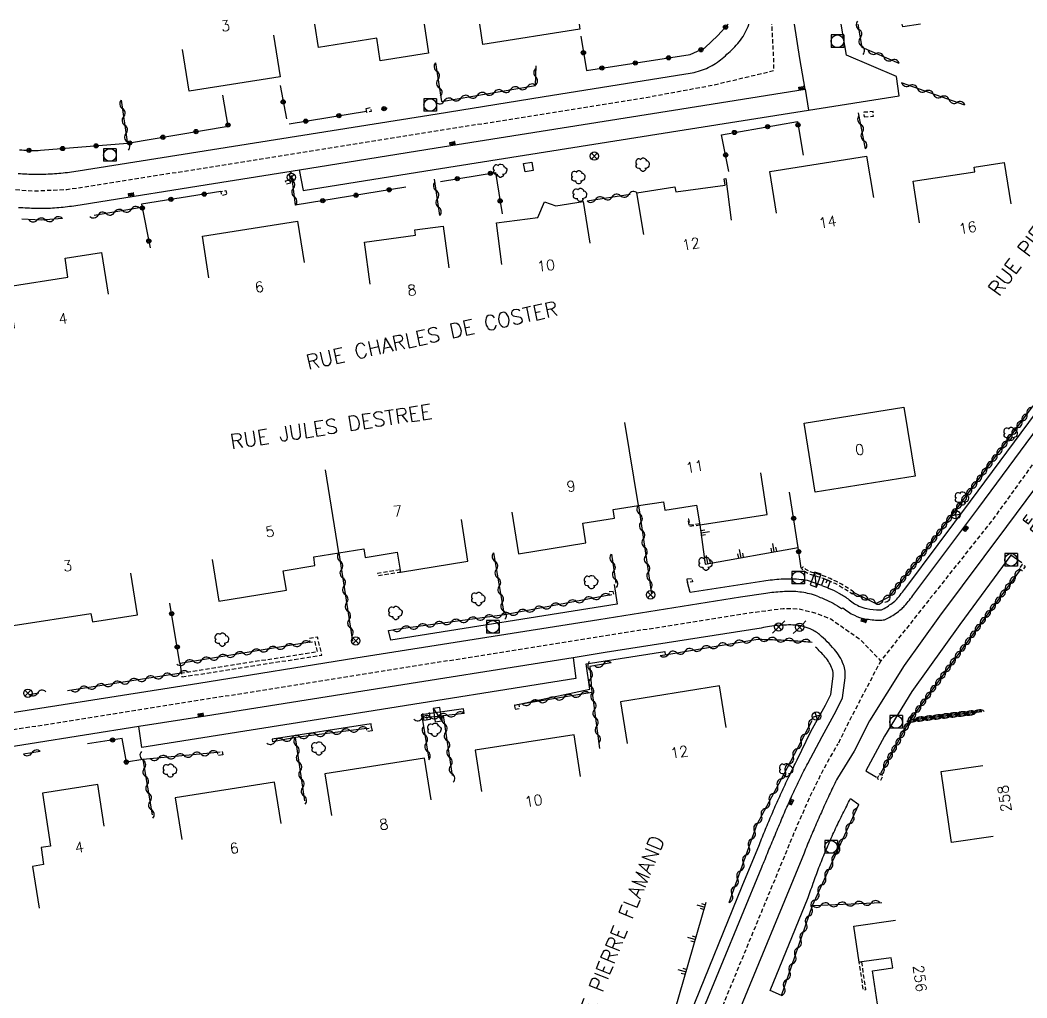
# Model space of a CAD drawing. Header units: millimetres. Extents: x 150037 to 150985, y 153000 to 154000.
# Drawn here: x 150388.6 to 150508.2, y 153884.4 to 154000.5 of the extents above; entities that cross this region are included whole.
import ezdxf
from ezdxf.enums import TextEntityAlignment as Align

# ---------------------------------------------------------------- set-up
doc = ezdxf.new("R2010")
doc.units = ezdxf.units.MM
doc.linetypes.add('DASHED', pattern=[0.75, 0.5, -0.25])
doc.layers.get('0').update_dxf_attribs({"linetype": 'CONTINUOUS'})
for name, color, linetype in [('W0001', 6, 'DASHED'), ('W0008', 7, 'CONTINUOUS'), ('W0017', 7, 'CONTINUOUS'), ('W0100', 7, 'CONTINUOUS'), ('W0112', 1, 'DASHED'), ('W0211', 2, 'CONTINUOUS'), ('W0300', 7, 'CONTINUOUS'), ('W0310', 3, 'CONTINUOUS'), ('W0322', 7, 'CONTINUOUS'), ('W0400', 7, 'CONTINUOUS'), ('W0420', 7, 'CONTINUOUS'), ('W0430', 7, 'CONTINUOUS'), ('W0454', 7, 'CONTINUOUS'), ('W0469', 7, 'CONTINUOUS'), ('W0989', 7, 'CONTINUOUS'), ('W0991', 7, 'CONTINUOUS'), ('W1102', 7, 'CONTINUOUS')]:
    doc.layers.add(name, color=color, linetype=linetype)
doc.styles.get("Standard").update_dxf_attribs({"font": 'romans.shx', "width": 0.85})

# ---------------------------------------------------------------- blocks, each defined once
blk = doc.blocks.new('T420')
for p, q in [((0.75, 0.75), (-0.75, 0.75)), ((-0.75, 0.75), (-0.75, -0.75)), ((0.75, 0.75), (0.75, -0.75)), ((0.75, -0.75), (-0.75, -0.75))]:
    blk.add_line(p, q)
blk.add_ellipse((0, 0), major_axis=(-0.53, 0.53), ratio=1, start_param=3.926991, end_param=10.210176)
blk = doc.blocks.new('T400')
for p, q in [((-0.15, 0.3), (0.15, 0.3)), ((-0.15, -0.25), (-0.15, 0.3)), ((-0.15, 0.15), (0.15, 0.15)), ((-0.15, 0), (0.15, 0)), ((0.15, 0.3), (0.15, -0.25)), ((-0.15, -0.15), (0.15, -0.15)), ((-0.15, -0.25), (-0.15, -0.3)), ((-0.15, -0.3), (0.15, -0.3)), ((0.15, -0.3), (0.15, -0.25))]:
    blk.add_line(p, q)
blk = doc.blocks.new('T300')
for p, q in [((-0.8, 0.51), (-0.86, 0.34)), ((-0.86, 0.34), (-0.86, 0.17)), ((-0.86, 0.17), (-0.74, 0.06)), ((-0.69, 0.63), (-0.8, 0.51)), ((-0.8, -0.06), (-0.74, 0.06)), ((-0.74, 0.06), (-0.69, 0.11)), ((-0.57, 0.69), (-0.69, 0.63)), ((-0.46, 0.69), (-0.57, 0.69)), ((-0.29, 0.63), (-0.46, 0.69)), ((-0.29, 0.63), (-0.17, 0.74)), ((-0.23, 0.57), (-0.29, 0.63)), ((-0.17, 0.74), (-0.06, 0.8)), ((-0.06, 0.8), (0.06, 0.8)), ((0.06, 0.8), (0.23, 0.74)), ((0.23, 0.74), (0.34, 0.63)), ((0.34, 0.63), (0.4, 0.51)), ((0.46, 0.46), (0.34, 0.46)), ((0.4, 0.51), (0.4, 0.46)), ((0.57, 0.4), (0.46, 0.46)), ((0.57, 0.4), (0.69, 0.29)), ((0.69, 0.29), (0.74, 0.17)), ((0.74, 0.06), (0.69, -0.17)), ((0.74, 0.17), (0.74, 0.06)), ((-0.8, -0.17), (-0.8, -0.06)), ((-0.8, -0.23), (-0.8, -0.17)), ((-0.74, -0.34), (-0.8, -0.23)), ((-0.69, -0.4), (-0.74, -0.34)), ((-0.51, -0.46), (-0.69, -0.4)), ((-0.4, -0.46), (-0.51, -0.46)), ((-0.4, -0.46), (-0.34, -0.46)), ((-0.34, -0.46), (-0.34, -0.4)), ((-0.34, -0.51), (-0.34, -0.46)), ((-0.29, -0.63), (-0.34, -0.51)), ((-0.17, -0.74), (-0.29, -0.63)), ((-0.06, -0.8), (-0.17, -0.74)), ((0.06, -0.8), (-0.06, -0.8)), ((0.17, -0.74), (0.06, -0.8)), ((0.23, -0.69), (0.17, -0.74)), ((0.29, -0.46), (0.23, -0.46)), ((0.29, -0.63), (0.23, -0.69)), ((0.46, -0.4), (0.29, -0.46)), ((0.34, -0.51), (0.29, -0.63)), ((0.34, -0.51), (0.34, -0.46)), ((0.57, -0.34), (0.46, -0.4)), ((0.63, -0.29), (0.57, -0.34)), ((0.69, -0.17), (0.63, -0.29))]:
    blk.add_line(p, q)
blk = doc.blocks.new('t310o')
at = {"color": 0, "linetype": 'Continuous'}
for centre, start, end in [((-0.5, 0.38), 216.8699, 323.1304), ((0.5, -0.37), 36.8699, 143.1303)]:
    blk.add_arc(centre, 0.625, start, end, dxfattribs=at)
blk = doc.blocks.new('T430')
at = {"flags": 128}
for points in [[(-0.4, 2.1), (0.4, 2.1)], [(-0.4, 2.1), (-0.4, 1.3)], [(-0.4, 1.7), (0, 1.7)], [(-0.4, 1.3), (0.4, 1.3)], [(0.8, 0.8), (-0.8, 0.8)], [(-0.8, 0.8), (-0.8, 0)], [(0.8, 0.8), (-0.8, 0)], [(-0.8, 0), (0.8, 0)], [(0.8, 0), (0.8, 0.8)]]:
    blk.add_lwpolyline(points, dxfattribs=at)
blk = doc.blocks.new('T454')
for p, q in [((-0.25, 0.25), (0.25, -0.25)), ((-0.25, -0.25), (0.25, 0.25)), ((0.75, 0.75), (0.375, 0.375)), ((-0.375, -0.375), (-0.75, -0.75))]:
    blk.add_line(p, q)
blk.add_ellipse((0, 0), major_axis=(0.354, 0.354), ratio=1, start_param=5.497787143782138, end_param=11.78097245096172)
blk = doc.blocks.new('t322o')
at = {"color": 0, "linetype": 'Continuous'}
for radius in [0.25, 0.15]:
    blk.add_circle((0, 0), radius, dxfattribs=at)
blk = doc.blocks.new('t211o')
at = {"color": 0, "linetype": 'Continuous'}
for p, q in [((-0.29, 0.5), (-0.29, 0)), ((0, 1), (0, 0)), ((0.29, 0.5), (0.29, 0))]:
    blk.add_line(p, q, dxfattribs=at)
blk = doc.blocks.new('t112o')
at = {"color": 0, "linetype": 'Continuous'}
for p, q in [((-0.5, 0.5), (0.5, 0.5)), ((-0.5, -0.5), (-0.5, 0.5)), ((0.5, 0.5), (0.5, -0.5)), ((0.5, -0.5), (-0.5, -0.5))]:
    blk.add_line(p, q, dxfattribs=at)
blk = doc.blocks.new('T469')
at = {"color": 0, "linetype": 'Continuous', "flags": 128}
for points in [[(-0.35, 0.35), (0.35, -0.35)], [(-0.35, -0.35), (0.35, 0.35)]]:
    blk.add_lwpolyline(points, dxfattribs=at)
at = {"color": 0, "linetype": 'Continuous'}
blk.add_circle((0, 0), 0.5, dxfattribs=at)

msp = doc.modelspace()

# ---------------------------------------------------------------- linework, layer by layer
at = {"layer": 'W0001', "flags": 128}
for points in [[(150363.61, 153947.25), (150363.19, 153958.07), (150362.4, 153963.16), (150361.57, 153982.99), (150361.91, 153995.14), (150366.3, 153991.19), (150368.18, 153989.4), (150370.65, 153987.5), (150373.27, 153985.51), (150376.11, 153983.78), (150379.22, 153982.34), (150382.69, 153981.21), (150385.74, 153980.56), (150390.05, 153980.18), (150394.17, 153980.36), (150398.41, 153981), (150402.99, 153981.73), (150434.66, 153986.77), (150462.8, 153991.26), (150470.88, 153992.75), (150478.12, 153994.47), (150478.15, 153995.49), (150477.91, 154000)], [(150547.77, 154000), (150541.9, 153992.16), (150522.96, 153967.31), (150504.23, 153941.28), (150490.84, 153924.4), (150488.45, 153926.84), (150484.91, 153929.32), (150482.97, 153930.09)], [(150363.61, 153947.25), (150363.88, 153922.83), (150363.74, 153916.66), (150365.11, 153904.75), (150370.61, 153910.98), (150375.01, 153913.22), (150377.74, 153914.35), (150381.37, 153915.2), (150399.65, 153918.09), (150430.29, 153922.96), (150462.44, 153928.06), (150475.73, 153930.15), (150479.24, 153930.6), (150481.09, 153930.57), (150482.97, 153930.09)], [(150490.84, 153924.4), (150487.02, 153917.1), (150485.76, 153914.53)], [(150468.43, 153850.92), (150464.6, 153856.98), (150458.44, 153863.54), (150465.79, 153871.85), (150468.8, 153876.01), (150470.77, 153880.03), (150472.51, 153884.47), (150477.08, 153895.54), (150480.94, 153904.87), (150482.51, 153908.4), (150484.07, 153911.56), (150485.76, 153914.53)]]:
    msp.add_lwpolyline(points, dxfattribs=at)
at = {"layer": 'W0008', "flags": 128}
for points in [[(150388.4, 153982.27), (150388.65, 153982.25), (150388.9, 153982.23), (150389.15, 153982.22), (150389.4, 153982.2), (150389.65, 153982.19), (150389.9, 153982.18), (150390.15, 153982.18), (150390.4, 153982.17), (150390.66, 153982.17), (150390.91, 153982.17), (150391.16, 153982.17), (150391.42, 153982.18), (150391.68, 153982.19), (150391.93, 153982.2), (150392.19, 153982.21), (150392.45, 153982.23), (150392.7, 153982.24), (150392.96, 153982.26), (150393.21, 153982.28), (150393.47, 153982.31), (150393.72, 153982.33), (150393.98, 153982.36), (150394.23, 153982.39), (150394.49, 153982.42), (150394.74, 153982.46), (150394.99, 153982.49), (150395.25, 153982.53), (150395.5, 153982.57), (150438.16, 153989.35), (150450.61, 153991.34), (150467.69, 153994.09), (150467.95, 153994.12), (150468.2, 153994.16), (150468.44, 153994.21), (150468.69, 153994.26), (150468.93, 153994.32), (150469.18, 153994.39), (150469.41, 153994.47), (150469.65, 153994.55), (150469.89, 153994.64), (150470.12, 153994.74), (150470.35, 153994.84), (150470.58, 153994.96), (150470.8, 153995.07), (150471.01, 153995.2), (150471.22, 153995.33), (150471.43, 153995.47), (150471.63, 153995.62), (150471.82, 153995.77), (150472.01, 153995.92), (150472.2, 153996.08), (150472.39, 153996.24), (150472.57, 153996.41), (150472.76, 153996.57), (150472.94, 153996.74), (150473.12, 153996.91), (150473.31, 153997.1), (150473.5, 153997.29), (150473.68, 153997.48), (150473.86, 153997.68), (150474.03, 153997.89), (150474.19, 153998.1), (150474.35, 153998.32), (150474.49, 153998.54), (150474.62, 153998.77), (150474.75, 153998.99), (150474.86, 153999.23), (150474.97, 153999.47), (150475.07, 153999.71), (150475.15, 153999.95), (150475.17, 154000)], [(150388.43, 153978.23), (150388.69, 153978.21), (150388.95, 153978.2), (150389.21, 153978.18), (150389.47, 153978.17), (150389.74, 153978.16), (150389.98, 153978.15), (150390.23, 153978.14), (150390.48, 153978.13), (150390.73, 153978.13), (150390.98, 153978.12), (150391.22, 153978.12), (150391.47, 153978.13), (150391.72, 153978.13), (150391.97, 153978.14), (150392.22, 153978.15), (150392.47, 153978.17), (150392.72, 153978.19), (150392.97, 153978.21), (150393.23, 153978.23), (150393.48, 153978.25), (150393.73, 153978.27), (150393.98, 153978.3), (150394.23, 153978.33), (150394.48, 153978.36), (150394.74, 153978.39), (150394.99, 153978.42), (150395.24, 153978.45), (150395.49, 153978.49), (150395.74, 153978.52), (150395.99, 153978.56), (150396.24, 153978.6), (150396.49, 153978.64), (150396.74, 153978.69), (150396.99, 153978.73), (150397.23, 153978.78), (150411.57, 153981.06), (150421.79, 153982.7), (150438.02, 153985.29), (150466.21, 153989.77), (150481.87, 153992.27), (150481.22, 153995.92), (150480.6, 154000)], [(150421.78, 153982.68), (150422.24, 153980.23), (150437.78, 153982.72), (150467.5, 153987.43), (150482.25, 153989.78), (150493.03, 153991.49), (150492.7, 153993.76), (150486.75, 153996.31), (150486.15, 154000)], [(150481.87, 153992.27), (150482.24, 153989.78)], [(150459.17, 153933.46), (150459.54, 153931.11), (150432.65, 153926.82), (150432.39, 153928)], [(150483.83, 153933.33), (150482.25, 153933.89), (150482.12, 153933.92), (150481.87, 153933.96), (150481.62, 153933.99), (150481.37, 153934.02), (150481.1, 153934.05), (150480.84, 153934.07), (150480.58, 153934.09), (150480.31, 153934.1), (150480.05, 153934.1), (150479.78, 153934.1), (150479.52, 153934.1), (150479.25, 153934.09), (150479, 153934.08), (150478.74, 153934.06), (150478.48, 153934.04), (150478.23, 153934.01), (150477.97, 153933.98), (150477.71, 153933.95), (150477.46, 153933.91), (150477.2, 153933.87), (150476.95, 153933.83), (150468.19, 153932.48), (150467.89, 153933.69)], [(150483.47, 153931.98), (150483.08, 153932.14), (150482.85, 153932.21), (150482.62, 153932.28), (150482.39, 153932.34), (150482.15, 153932.39), (150481.92, 153932.44), (150481.68, 153932.48), (150481.44, 153932.52), (150481.21, 153932.55), (150480.97, 153932.58), (150480.73, 153932.6), (150480.46, 153932.61), (150480.2, 153932.62), (150479.94, 153932.62), (150479.68, 153932.61), (150479.41, 153932.6), (150479.15, 153932.59), (150478.89, 153932.57), (150478.63, 153932.55), (150478.39, 153932.53), (150478.15, 153932.51), (150477.91, 153932.49), (150477.67, 153932.46), (150477.43, 153932.43), (150477.2, 153932.39), (150474.19, 153931.93), (150457.37, 153929.27), (150428.5, 153924.68), (150409.85, 153921.7), (150381.09, 153917.16)], [(150482.46, 153928.19), (150482.1, 153928.32), (150481.86, 153928.39), (150481.63, 153928.46), (150481.39, 153928.52), (150481.14, 153928.56), (150480.89, 153928.6), (150480.64, 153928.62), (150480.39, 153928.63), (150480.14, 153928.64), (150479.89, 153928.64), (150479.64, 153928.63), (150479.39, 153928.63), (150479.14, 153928.62), (150478.89, 153928.6), (150478.64, 153928.59), (150478.39, 153928.56), (150478.13, 153928.54), (150477.88, 153928.51), (150477.63, 153928.47), (150477.38, 153928.43), (150477.14, 153928.39), (150476.89, 153928.34), (150476.64, 153928.28), (150458.12, 153925.36), (150454.29, 153924.74), (150429.31, 153920.79), (150410.62, 153917.81), (150402.71, 153916.57), (150383.32, 153913.5)], [(150454.3, 153924.74), (150454.61, 153922.27), (150429.79, 153918.33), (150403.09, 153914.1), (150402.71, 153916.57)], [(150468.25, 153882.52), (150474.38, 153897.63), (150476.42, 153902.56), (150476.51, 153902.79), (150476.6, 153903.02), (150476.69, 153903.24), (150476.78, 153903.47), (150476.87, 153903.7), (150476.96, 153903.93), (150477.06, 153904.16), (150477.15, 153904.39), (150477.24, 153904.61), (150477.34, 153904.84), (150477.43, 153905.07), (150477.53, 153905.29), (150477.63, 153905.52), (150477.72, 153905.75), (150477.82, 153905.98), (150477.92, 153906.2), (150478.01, 153906.43), (150478.11, 153906.65), (150478.21, 153906.88), (150478.31, 153907.11), (150478.42, 153907.35), (150478.52, 153907.58), (150478.62, 153907.81), (150478.73, 153908.04), (150478.83, 153908.28), (150478.94, 153908.51), (150479.05, 153908.74), (150479.15, 153908.97), (150479.26, 153909.2), (150479.37, 153909.43), (150479.47, 153909.67), (150479.58, 153909.9), (150479.69, 153910.13), (150479.8, 153910.36), (150479.91, 153910.59), (150480.02, 153910.82), (150480.13, 153911.05), (150480.24, 153911.28), (150480.35, 153911.5), (150480.46, 153911.72), (150480.56, 153911.94), (150480.67, 153912.17), (150480.78, 153912.39), (150480.89, 153912.61), (150482.55, 153915.98)], [(150469.45, 153882.31), (150476.71, 153899.87), (150476.81, 153900.1), (150476.9, 153900.34), (150476.99, 153900.57), (150477.09, 153900.8), (150477.18, 153901.03), (150477.28, 153901.26), (150477.37, 153901.5), (150477.47, 153901.73), (150477.56, 153901.96), (150477.66, 153902.19), (150477.75, 153902.42), (150477.85, 153902.65), (150477.95, 153902.88), (150478.04, 153903.12), (150478.14, 153903.35), (150478.24, 153903.58), (150478.33, 153903.81), (150478.43, 153904.04), (150478.53, 153904.27), (150478.62, 153904.5), (150478.72, 153904.73), (150478.81, 153904.96), (150478.91, 153905.18), (150479.01, 153905.41), (150479.1, 153905.64), (150479.2, 153905.86), (150479.29, 153906.09), (150479.39, 153906.32), (150479.49, 153906.55), (150479.58, 153906.77), (150479.68, 153907), (150479.78, 153907.22), (150479.88, 153907.45), (150479.98, 153907.67), (150480.08, 153907.9), (150480.18, 153908.12), (150480.29, 153908.35), (150480.39, 153908.58), (150480.5, 153908.81), (150480.61, 153909.04), (150480.71, 153909.27), (150480.82, 153909.49), (150480.93, 153909.72), (150481.04, 153909.95), (150481.15, 153910.18), (150481.26, 153910.4), (150481.37, 153910.63), (150481.48, 153910.85), (150481.59, 153911.08), (150481.7, 153911.31), (150481.82, 153911.53), (150481.93, 153911.76), (150482.04, 153911.98), (150482.16, 153912.21), (150483.86, 153915.38)], [(150487.66, 153913.67), (150485.7, 153910.46), (150485.59, 153910.24), (150485.48, 153910.02), (150485.37, 153909.8), (150485.26, 153909.58), (150485.15, 153909.35), (150485.04, 153909.13), (150484.94, 153908.9), (150484.83, 153908.67), (150484.72, 153908.45), (150484.61, 153908.22), (150484.51, 153907.99), (150484.4, 153907.76), (150484.3, 153907.54), (150484.19, 153907.31), (150484.09, 153907.08), (150483.98, 153906.85), (150483.88, 153906.62), (150483.78, 153906.39), (150483.68, 153906.17), (150483.57, 153905.94), (150483.47, 153905.71), (150483.37, 153905.48), (150483.27, 153905.25), (150483.17, 153905.02), (150483.07, 153904.79), (150482.97, 153904.56), (150482.87, 153904.33), (150482.77, 153904.1), (150482.67, 153903.87), (150482.58, 153903.63), (150482.48, 153903.4), (150482.38, 153903.17), (150482.29, 153902.94), (150482.19, 153902.71), (150482.1, 153902.48), (150482, 153902.24), (150481.91, 153902.01), (150481.81, 153901.78), (150481.72, 153901.55), (150473.69, 153882.08)], [(150479.04, 153884.64), (150477.69, 153885.25), (150482.23, 153896.28), (150482.3, 153896.52), (150482.39, 153896.76), (150482.47, 153897), (150482.55, 153897.24), (150482.63, 153897.48), (150482.71, 153897.72), (150482.8, 153897.96), (150482.88, 153898.19), (150482.97, 153898.43), (150483.06, 153898.67), (150483.15, 153898.91), (150483.23, 153899.14), (150483.32, 153899.38), (150483.41, 153899.61), (150483.5, 153899.85), (150483.6, 153900.09), (150483.69, 153900.32), (150483.78, 153900.56), (150483.88, 153900.79), (150483.97, 153901.03), (150484.07, 153901.26), (150484.16, 153901.49), (150484.26, 153901.73), (150484.36, 153901.96), (150484.46, 153902.19), (150484.56, 153902.42), (150484.66, 153902.65), (150484.75, 153902.88), (150484.85, 153903.1), (150484.96, 153903.33), (150485.06, 153903.56), (150485.16, 153903.78), (150485.26, 153904.01), (150485.37, 153904.24), (150485.47, 153904.46), (150485.58, 153904.69), (150485.68, 153904.91), (150485.79, 153905.14), (150485.9, 153905.36), (150486.01, 153905.58), (150486.12, 153905.81), (150486.23, 153906.03), (150486.34, 153906.25), (150486.45, 153906.47), (150486.56, 153906.7), (150486.67, 153906.92), (150486.79, 153907.14), (150486.9, 153907.36), (150487.02, 153907.58), (150487.13, 153907.8), (150487.25, 153908.02), (150488.22, 153907.32)]]:
    msp.add_lwpolyline(points, dxfattribs=at)
at = {"layer": 'W0008'}
for points in [[(150483.47, 153931.98, -0.016968), (150484.17, 153931.71, -0.025823), (150485.19, 153931.22, -0.025823), (150486.16, 153930.61), (150486.33, 153930.67, 0.056866), (150487.7, 153929.79, 0.070418), (150488.96, 153929.38, 0.031335), (150490.65, 153929.2, 0.085556), (150491.27, 153929.27, 0.066025), (150491.91, 153929.56, 0.027838), (150493.26, 153930.51, 0.049511), (150493.67, 153930.91, 0.015621), (150494.78, 153932.31), (150502.48, 153942.61), (150511.72, 153955.07), (150516.27, 153961.18), (150525.6, 153973.75), (150532.8, 153983.41), (150541.57, 153995.08), (150545.22, 154000)], [(150483.86, 153915.38), (150485.54, 153918.44), (150486.31, 153919.97), (150486.6, 153922.38, 0.120669), (150486.41, 153923.92, 0.088179), (150485.33, 153925.74, 0.039168), (150483.56, 153927.49, 0.068076), (150482.46, 153928.19, 0.03748)]]:
    msp.add_lwpolyline(points, format="xyb", dxfattribs=at)
msp.add_lwpolyline([(150550.28, 154000), (150538.71, 153984.59), (150528.77, 153971.33), (150519.55, 153958.86), (150505.76, 153940.35), (150497.81, 153929.67), (150493.63, 153923.81), (150489.48, 153917.24), (150487.66, 153913.67)], dxfattribs=at)
at = {"layer": 'W0017', "flags": 128}
for points in [[(150483.83, 153933.33, -0.019019), (150484.72, 153932.99, -0.025823), (150485.87, 153932.43, -0.025823), (150486.95, 153931.75, 0.07057), (150488.24, 153930.89, 0.070418), (150489.17, 153930.59, 0.031335), (150490.71, 153930.42, 0.085556), (150490.91, 153930.44, 0.066025), (150491.26, 153930.6, 0.027838), (150492.5, 153931.47, 0.049511), (150492.73, 153931.7, 0.015621), (150493.8, 153933.04), (150501.5, 153943.34), (150511.05, 153956.19)], [(150482.55, 153915.98), (150484.28, 153919.11), (150484.92, 153920.39), (150485.18, 153922.55, 0.120669), (150485.08, 153923.42, 0.088179), (150484.25, 153924.8, 0.029052), (150483.08, 153926.02)]]:
    msp.add_lwpolyline(points, format="xyb", dxfattribs=at)
for points in [[(150507.61, 153936.03), (150506.29, 153936.93), (150500.21, 153928.69), (150494.53, 153920.73), (150491.3, 153915.43), (150489.08, 153911.32), (150490.32, 153910.57)], [(150447.33, 153919.11), (150456.28, 153921.02), (150455.83, 153924.04), (150465.21, 153925.48), (150465.22, 153925.11)], [(150441.35, 153918.14), (150441.28, 153918.7), (150436.25, 153917.95), (150436.36, 153917.57)], [(150430.37, 153916.43), (150430.31, 153916.92), (150418.54, 153915.07), (150418.58, 153914.75)]]:
    msp.add_lwpolyline(points, dxfattribs=at)
at = {"layer": 'W0100', "flags": 128}
for points in [[(150436.59, 154000), (150437.14, 153996.53), (150431.4, 153995.63), (150430.97, 153998.31), (150424.06, 153997.21), (150423.62, 154000)], [(150455, 154000), (150455.1, 153999.38), (150443.58, 153997.56), (150443.2, 154000)], [(150495.56, 154000), (150493.44, 153999.66), (150493.38, 154000)], [(150418.72, 153998.68), (150419.51, 153993.74), (150408.68, 153992.03), (150407.9, 153996.97)], [(150478.44, 153977.55), (150477.65, 153982.49), (150489.16, 153984.33), (150489.96, 153979.4)], [(150495.42, 153976.41), (150494.67, 153981.35), (150502, 153982.47), (150501.92, 153982.99), (150505.48, 153983.58), (150506.3, 153978.65)], [(150462.69, 153975.02), (150461.88, 153979.96), (150466.39, 153980.69), (150466.49, 153980.09), (150472.36, 153980.85), (150472.25, 153981.64), (150472.43, 153981.67), (150473.07, 153976.71)], [(150445.84, 153971.43), (150445.19, 153976.39), (150450.1, 153977.03), (150450.89, 153978.88), (150452.23, 153978.4), (150455.49, 153978.92), (150456.27, 153973.98)], [(150411.05, 153969.86), (150410.26, 153974.8), (150421.56, 153976.6), (150422.35, 153971.67)], [(150430.18, 153969.13), (150429.51, 153974.09), (150435.59, 153974.92), (150435.5, 153975.55), (150438.85, 153976.01), (150439.53, 153971.06)], [(150387.96, 153963.89), (150387.18, 153968.82), (150394.3, 153969.95), (150393.96, 153972.18), (150398.28, 153972.86), (150399.06, 153967.92)], [(150447.02, 153942.02), (150447.83, 153937.09), (150455.8, 153938.39), (150455.47, 153940.73), (150459.23, 153941.34), (150459.06, 153942.34), (150462.05, 153942.82), (150465.04, 153943.28), (150465.19, 153942.28), (150468.95, 153942.87), (150469.36, 153940.54), (150477.35, 153941.77), (150476.59, 153946.72)], [(150411.42, 153936.41), (150412.22, 153931.48), (150420.24, 153932.77), (150419.87, 153935.08), (150423.63, 153935.71), (150423.49, 153936.72), (150426.47, 153937.2), (150429.45, 153937.67), (150429.61, 153936.67), (150433.41, 153937.28), (150433.78, 153934.93), (150441.81, 153936.21), (150441.03, 153941.15)], [(150378.19, 153934.39), (150373.25, 153933.61), (150374.53, 153925.47), (150379.89, 153926.29), (150379.73, 153927.29), (150387.79, 153928.56), (150397.03, 153930.01), (150397.23, 153929), (150402.54, 153929.85), (150401.75, 153934.79)], [(150472.47, 153916.47), (150471.67, 153921.41), (150459.91, 153919.51), (150460.71, 153914.58)], [(150455.19, 153910.64), (150454.44, 153915.58), (150442.65, 153913.79), (150443.41, 153908.85)], [(150437.42, 153907.88), (150436.64, 153912.82), (150424.81, 153910.95), (150425.59, 153906.01)], [(150504.17, 153903.53), (150499.22, 153902.81), (150498, 153911.23), (150502.94, 153911.95)], [(150398.62, 153904.76), (150397.84, 153909.7), (150391.26, 153908.66), (150392.23, 153902.39), (150391.1, 153902.23), (150391.39, 153900.18), (150390.07, 153899.97), (150390.87, 153895.03)], [(150419.63, 153905.05), (150418.85, 153909.99), (150407.03, 153908.12), (150407.82, 153903.18)], [(150496.1, 153879.61), (150491.15, 153878.87), (150489.86, 153887.56), (150492.27, 153887.92), (150492.09, 153889.12), (150488.29, 153888.58), (150487.65, 153892.86), (150492.6, 153893.59)]]:
    msp.add_lwpolyline(points, dxfattribs=at)
at = {"layer": 'W0100'}
msp.add_lwpolyline([(150494.91, 153946.32), (150483.05, 153944.42), (150481.73, 153952.62), (150493.59, 153954.52)], close=True, dxfattribs=at)
at = {"layer": 'W0112', "flags": 128}
for points in [[(150429.7, 153989.99), (150430.21, 153990.09), (150430.31, 153989.61), (150429.8, 153989.5)], [(150488.86, 153988.98), (150489.96, 153989.07), (150489.92, 153989.6), (150488.82, 153989.52)], [(150420.74, 153981.1), (150420.23, 153980.99), (150420.14, 153981.4), (150420.65, 153981.5)], [(150413.14, 153979.75), (150412.57, 153979.63), (150412.48, 153980.11), (150413.04, 153980.22)], [(150469.34, 153940.66), (150468.17, 153940.49), (150468.05, 153941.22), (150467.93, 153941.2), (150468.06, 153940.35), (150469.36, 153940.54)], [(150507.28, 153935.36), (150507.65, 153935.09), (150508.01, 153935.57), (150507.64, 153935.84)], [(150433.74, 153935.19), (150431.08, 153934.77), (150431.12, 153934.51), (150433.78, 153934.93)], [(150487.65, 153932.55), (150487.44, 153932.69), (150487.23, 153932.83), (150487.02, 153932.96), (150486.81, 153933.09), (150486.6, 153933.22), (150486.38, 153933.35), (150486.16, 153933.47), (150485.95, 153933.6), (150485.72, 153933.71), (150485.5, 153933.83), (150485.27, 153933.94), (150485.04, 153934.05), (150484.81, 153934.16), (150484.57, 153934.26), (150484.34, 153934.35), (150484.1, 153934.44), (150483.86, 153934.53), (150483.63, 153934.61), (150483.39, 153934.68), (150483.16, 153934.74), (150482.87, 153934.82), (150482.67, 153934.88), (150482.47, 153934.96), (150482.28, 153935.04), (150482.09, 153935.13), (150481.92, 153935.24), (150481.78, 153935.37), (150481.63, 153935.53), (150481.43, 153935.34), (150481.58, 153935.17), (150481.76, 153935.02), (150481.96, 153934.9), (150482.17, 153934.79), (150482.37, 153934.7), (150482.58, 153934.62), (150482.79, 153934.56), (150483.08, 153934.48), (150483.32, 153934.41), (150483.55, 153934.35), (150483.77, 153934.27), (150484, 153934.19), (150484.23, 153934.1), (150484.47, 153934), (150484.7, 153933.9), (150484.92, 153933.8), (150485.15, 153933.7), (150485.37, 153933.59), (150485.6, 153933.47), (150485.81, 153933.35), (150486.03, 153933.24), (150486.24, 153933.11), (150486.46, 153932.99), (150486.67, 153932.86), (150486.88, 153932.73), (150487.08, 153932.6), (150487.29, 153932.46), (150487.49, 153932.32)], [(150467.85, 153934.11), (150468.41, 153934.17), (150468.46, 153933.75), (150467.89, 153933.69)], [(150459.07, 153932.63), (150458.53, 153932.57), (150458.57, 153932.2), (150459.12, 153932.27)], [(150407.84, 153922.47), (150424.47, 153925.07), (150423.94, 153927.19), (150422.96, 153927.02), (150423.04, 153926.58), (150423.61, 153926.67), (150423.91, 153925.44), (150407.77, 153922.91)], [(150447.4, 153918.64), (150447.95, 153918.72), (150447.88, 153919.19), (150447.32, 153919.1)], [(150430.42, 153916.06), (150429.83, 153915.99), (150429.78, 153916.36), (150430.37, 153916.43)], [(150412.69, 153913.22), (150412.12, 153913.14), (150412.07, 153913.52), (150412.63, 153913.6)], [(150491.1, 153910.78), (150490.67, 153910.97), (150490.42, 153910.4), (150490.85, 153910.21)], [(150488.54, 153888.62), (150489.03, 153885.3), (150488.78, 153885.26), (150488.29, 153888.58)]]:
    msp.add_lwpolyline(points, close=True, dxfattribs=at)
msp.add_lwpolyline([(150432.39, 153928), (150432.96, 153928.07)], dxfattribs=at)
at = {"layer": 'W0211', "flags": 128}
for points in [[(150469.36, 153940.54), (150469.99, 153935.87), (150481.02, 153937.86)], [(150465.89, 153881.19), (150470.11, 153895.71)]]:
    msp.add_lwpolyline(points, dxfattribs=at)
at = {"layer": 'W0310', "flags": 128}
for points in [[(150493.03, 153995.31), (150488.61, 153997.2), (150488.14, 154000)], [(150437.94, 153995.4), (150438.65, 153990.81), (150449.81, 153992.71), (150449.91, 153995.02)], [(150500.84, 153990.35), (150493.31, 153993.04)], [(150400.61, 153990.97), (150401.33, 153986)], [(150489.04, 153985.17), (150488.18, 153989.46)], [(150421.31, 153978.5), (150420.87, 153982)], [(150438.47, 153977.27), (150437.82, 153981.58)], [(150455.98, 153979), (150461.08, 153979.79)], [(150402.8, 153978.17), (150397.41, 153977.25)], [(150393.64, 153976.92), (150391.1, 153976.71), (150388.84, 153976.82)], [(150487.6, 153932.54), (150487.89, 153932.39), (150490.27, 153931.2), (150491.82, 153931.98), (150495.75, 153936.93), (150508.94, 153954.65)], [(150462.05, 153942.82), (150463.6, 153932.33)], [(150426.47, 153937.2), (150428.09, 153926.72)], [(150444.83, 153937.2), (150446.11, 153929.84)], [(150458.84, 153937.05), (150459.36, 153933.59)], [(150458.57, 153932.2), (150446.13, 153929.84), (150432.96, 153928.07)], [(150423.04, 153926.58), (150407.62, 153924.07), (150407.76, 153922.92), (150394.23, 153920.81)], [(150464.64, 153925.02), (150465.2, 153925.11), (150476.22, 153926.95), (150476.47, 153926.95), (150476.72, 153926.94), (150476.97, 153926.93), (150477.23, 153926.92), (150477.48, 153926.92), (150477.73, 153926.91), (150477.99, 153926.9), (150478.24, 153926.89), (150478.49, 153926.88), (150478.74, 153926.87), (150479, 153926.86), (150479.25, 153926.84), (150479.5, 153926.83), (150479.75, 153926.82), (150480.01, 153926.8), (150480.26, 153926.79), (150480.5, 153926.77), (150480.74, 153926.76), (150480.98, 153926.74), (150481.22, 153926.72), (150481.47, 153926.71), (150481.71, 153926.69), (150481.95, 153926.67), (150482.19, 153926.65), (150482.43, 153926.62), (150482.67, 153926.6)], [(150458.83, 153924.14), (150456.28, 153923.69), (150456.51, 153920.61), (150447.88, 153919.19)], [(150389.7, 153920.39), (150390.85, 153920.58)], [(150456.56, 153920.58), (150457.43, 153913.96)], [(150441.35, 153918.14), (150438.87, 153917.87), (150436.37, 153917.58), (150437.15, 153912.72)], [(150438.87, 153917.88), (150439.93, 153910.77)], [(150472.82, 153895.68), (150476.15, 153904.97), (150479.32, 153910.9), (150482.69, 153917.31)], [(150429.78, 153916.36), (150421.31, 153915.27), (150418.58, 153914.75)], [(150421.3, 153915.27), (150422.41, 153907.74)], [(150391.01, 153913.63), (150389.01, 153913.29)], [(150412.07, 153913.51), (150403.18, 153912.68), (150404.31, 153906.11)], [(150479.04, 153884.64), (150482.74, 153895.31), (150485.15, 153900.65), (150488.22, 153907.32)], [(150482.74, 153895.32), (150490.95, 153895.68)]]:
    msp.add_lwpolyline(points, dxfattribs=at)
at = {"layer": 'W0310'}
msp.add_lwpolyline([(150507.38, 153935.19), (150494.3, 153917.33), (150502.85, 153918.35), (150494.3, 153917.33), (150490.82, 153911.02)], dxfattribs=at)
at = {"layer": 'W0322', "flags": 128}
for points in [[(150455.2, 153998.56), (150455.87, 153994.49), (150468.21, 153996.38), (150469.95, 153997.16), (150471.49, 153998.63), (150472.72, 154000)], [(150419.49, 153992.72), (150420.24, 153988.73)], [(150388.56, 153985.07), (150388.81, 153985.05), (150389.05, 153985.03), (150389.3, 153985.02), (150389.54, 153985.01), (150389.79, 153985), (150390.04, 153985), (150390.28, 153985), (150390.53, 153985), (150390.78, 153985), (150391.02, 153985.01), (150401.36, 153985.84), (150413.33, 153987.89), (150412.71, 153991.57)], [(150420.57, 153988.14), (150429.74, 153989.67)], [(150431.49, 153989.89), (150432.21, 153990.01)], [(150472.8, 153982.49), (150471.93, 153986.86), (150480.93, 153988.44), (150481.61, 153984.42)], [(150438.56, 153981.32), (150445.06, 153982.38), (150445.89, 153977.45)], [(150412.46, 153980.11), (150403.05, 153978.63), (150404.05, 153973.44)], [(150434.43, 153980.64), (150421.29, 153978.49)], [(150481.37, 153935.37), (150481.02, 153937.86), (150480.01, 153944.41)], [(150407.6, 153924.06), (150406.41, 153931.23)], [(150403.18, 153912.68), (150401.25, 153912.33), (150400.75, 153915.15), (150396.63, 153914.54)]]:
    msp.add_lwpolyline(points, dxfattribs=at)
at = {"layer": 'W1102', "flags": 128}
for points in [[(150462.05, 153942.82), (150460.44, 153952.69)], [(150426.47, 153937.2), (150424.89, 153947.07)]]:
    msp.add_lwpolyline(points, dxfattribs=at)

# ---------------------------------------------------------------- block references
at = {"layer": 'W0112', "rotation": 99.8492990972022}
msp.add_blockref('t112o', (150448.99, 153983.02), dxfattribs=at)
at = {"layer": 'W0211'}
for p, rotation in [((150469.49, 153939.55), 277.7536412570316), ((150478.15, 153937.34), 10.22984865744044), ((150470.27, 153935.92), 10.22984865744044), ((150474.21, 153936.63), 10.22984865744044), ((150469.94, 153895.13), 73.78038844294834), ((150468.83, 153891.29), 73.78038844294834), ((150467.71, 153887.45), 73.78038844294834)]:
    msp.add_blockref('t211o', p, dxfattribs=dict(at, rotation=rotation))
at = {"layer": 'W0300'}
for p in [(150462.6, 153983.3), (150445.67, 153982.58), (150454.95, 153981.81), (150455.14, 153979.71), (150506.3, 153951.33), (150500.53, 153943.66), (150470.07, 153935.91), (150456.48, 153933.73), (150443.07, 153931.73), (150433.24, 153930.07), (150412.62, 153926.9), (150437.87, 153916.19), (150424.1, 153913.97), (150406.45, 153911.35), (150479.65, 153911.41)]:
    msp.add_blockref('T300', p, dxfattribs=at)
at = {"layer": 'W0310'}
for p, rotation in [((150488.25, 153999.37), 99.49018000349719), ((150488.58, 153997.39), 99.49018000349719), ((150490.27, 153996.49), 156.8296152540624), ((150438.1, 153994.41), 278.7101029961484), ((150492.11, 153995.71), 156.8296152540624), ((150449.86, 153993.74), 87.5740197796535), ((150438.4, 153992.43), 278.7101029961484), ((150494.25, 153992.7), 160.3699041885811), ((150442.94, 153991.54), 9.665657127788275), ((150444.91, 153991.87), 9.665657127788275), ((150446.88, 153992.21), 9.665657127788275), ((150448.86, 153992.54), 9.665657127788275), ((150496.13, 153992.03), 160.3699041885811), ((150498.02, 153991.36), 160.3699041885811), ((150400.76, 153989.98), 278.1842191934363), ((150439, 153990.87), 9.665657127788275), ((150440.97, 153991.2), 9.665657127788275), ((150499.9, 153990.69), 160.3699041885811), ((150401.04, 153988), 278.1842191934363), ((150488.45, 153988.11), 101.4093719485141), ((150401.33, 153986.02), 278.1842191934363), ((150488.84, 153986.15), 101.4093719485141), ((150420.94, 153981.47), 97.17244023974652), ((150438.03, 153980.24), 98.52842132577712), ((150421.19, 153979.49), 97.17244023974652), ((150458.94, 153979.46), 8.875703778229742), ((150460.92, 153979.77), 8.875703778229742), ((150438.32, 153978.26), 98.52842132577712), ((150456.96, 153979.15), 8.875703778229742), ((150397.87, 153977.32), 189.7036356006328), ((150399.84, 153977.66), 189.7036356006328), ((150401.81, 153978), 189.7036356006328), ((150390.65, 153976.74), 177.4380896991877), ((150392.64, 153976.84), 184.7069175345343), ((150507.62, 153952.88), 53.31574939635318), ((150508.22, 153953.68), 53.31574939635318), ((150507.03, 153952.08), 53.31574939635318), ((150505.83, 153950.47), 53.31574939635318), ((150506.43, 153951.28), 53.31574939635318), ((150505.23, 153949.67), 53.31574939635318), ((150504.04, 153948.07), 53.31574939635318), ((150504.64, 153948.87), 53.31574939635318), ((150503.44, 153947.27), 53.31574939635318), ((150502.25, 153945.66), 53.31574939635318), ((150502.84, 153946.46), 53.31574939635318), ((150501.65, 153944.86), 53.31574939635318), ((150500.45, 153943.26), 53.31574939635318), ((150501.05, 153944.06), 53.31574939635318), ((150462.19, 153941.83), 278.4198691764197), ((150499.86, 153942.45), 53.31574939635318), ((150498.66, 153940.85), 53.31574939635318), ((150499.26, 153941.65), 53.31574939635318), ((150462.49, 153939.86), 278.4198691764197), ((150498.06, 153940.05), 53.31574939635318), ((150496.87, 153938.45), 53.31574939635318), ((150497.47, 153939.25), 53.31574939635318), ((150462.78, 153937.88), 278.4198691764197), ((150496.27, 153937.64), 53.31574939635318), ((150426.62, 153936.21), 278.7675436976067), ((150445, 153936.21), 279.86513039551), ((150458.98, 153936.06), 278.5945702192989), ((150463.07, 153935.9), 278.4198691764197), ((150495.05, 153936.06), 51.58463158077325), ((150495.67, 153936.84), 51.58463158077325), ((150494.43, 153935.28), 51.58463158077325), ((150426.93, 153934.24), 278.7675436976067), ((150445.35, 153934.24), 279.86513039551), ((150459.28, 153934.08), 278.5945702192989), ((150463.36, 153933.92), 278.4198691764197), ((150493.19, 153933.71), 51.58463158077325), ((150493.81, 153934.49), 51.58463158077325), ((150506.2, 153933.58), 233.7974382693899), ((150506.79, 153934.39), 233.7974382693899), ((150427.23, 153932.26), 278.7675436976067), ((150445.69, 153932.27), 279.86513039551), ((150492.57, 153932.93), 51.58463158077325), ((150505.61, 153932.77), 233.7974382693899), ((150455.62, 153931.64), 190.7399228892921), ((150457.59, 153932.02), 190.7399228892921), ((150488.43, 153932.12), 333.3246017162817), ((150489.32, 153931.67), 333.3246017162817), ((150491.11, 153931.62), 26.88308847188749), ((150491.94, 153932.14), 51.58463158077325), ((150504.43, 153931.16), 233.7974382693899), ((150505.02, 153931.97), 233.7974382693899), ((150427.54, 153930.28), 278.7675436976067), ((150446.03, 153930.3), 279.86513039551), ((150449.73, 153930.53), 190.7399228892921), ((150451.69, 153930.9), 190.7399228892921), ((150453.66, 153931.27), 190.7399228892921), ((150503.84, 153930.35), 233.7974382693899), ((150441.83, 153929.27), 187.6497152980626), ((150443.81, 153929.53), 187.6497152980626), ((150445.8, 153929.8), 187.6497152980626), ((150447.76, 153930.15), 190.7399228892921), ((150502.65, 153928.74), 233.7974382693899), ((150503.24, 153929.55), 233.7974382693899), ((150427.84, 153928.31), 278.7675436976067), ((150433.9, 153928.2), 187.6497152980626), ((150435.89, 153928.47), 187.6497152980626), ((150437.87, 153928.73), 187.6497152980626), ((150439.85, 153929), 187.6497152980626), ((150502.06, 153927.93), 233.7974382693899), ((150475.49, 153926.83), 9.477286118998174), ((150500.88, 153926.32), 233.7974382693899), ((150501.47, 153927.12), 233.7974382693899), ((150418.1, 153925.77), 189.2424795664578), ((150420.08, 153926.09), 189.2424795664578), ((150422.05, 153926.42), 189.2424795664578), ((150469.57, 153925.84), 9.477286118998174), ((150471.54, 153926.17), 9.477286118998174), ((150473.51, 153926.5), 9.477286118998174), ((150477.48, 153926.92), 358.1835369827518), ((150479.47, 153926.83), 357.096000950022), ((150481.47, 153926.71), 355.4240998093277), ((150500.29, 153925.51), 233.7974382693899), ((150410.21, 153924.49), 189.2424795664578), ((150412.18, 153924.81), 189.2424795664578), ((150414.16, 153925.13), 189.2424795664578), ((150416.13, 153925.45), 189.2424795664578), ((150465.62, 153925.18), 9.477286118998174), ((150467.59, 153925.51), 9.477286118998174), ((150499.11, 153923.9), 233.7974382693899), ((150499.7, 153924.7), 233.7974382693899), ((150408.23, 153924.17), 189.2424795664578), ((150456.31, 153923.28), 274.3950238850694), ((150457.85, 153923.96), 190.0143898645369), ((150498.52, 153923.09), 233.7974382693899), ((150403.59, 153922.27), 188.8418594309102), ((150405.57, 153922.58), 188.8418594309102), ((150407.54, 153922.88), 188.8418594309102), ((150497.34, 153921.48), 233.7974382693899), ((150497.93, 153922.28), 233.7974382693899), ((150395.68, 153921.04), 188.8418594309102), ((150397.66, 153921.35), 188.8418594309102), ((150399.64, 153921.65), 188.8418594309102), ((150401.61, 153921.96), 188.8418594309102), ((150456.46, 153921.29), 274.3950238850694), ((150496.75, 153920.67), 233.7974382693899), ((150390.68, 153920.55), 9.304279133777026), ((150451.26, 153919.75), 189.342014411406), ((150453.24, 153920.07), 189.342014411406), ((150455.21, 153920.39), 189.342014411406), ((150456.7, 153919.59), 277.486811259065), ((150496.16, 153919.86), 233.7974382693899), ((150449.29, 153919.42), 189.342014411406), ((150494.98, 153918.25), 233.7974382693899), ((150495.57, 153919.06), 233.7974382693899), ((150436.38, 153917.58), 186.8278282584376), ((150438.36, 153917.81), 186.8278282584376), ((150439.01, 153916.89), 278.5410937707559), ((150440.35, 153918.03), 186.1456937689534), ((150456.96, 153917.6), 277.486811259065), ((150494.11, 153916.99), 241.0822106583277), ((150494.38, 153917.44), 233.7974382693899), ((150494.91, 153917.4), 186.8240855822571), ((150495.16, 153917.43), 6.824085582257089), ((150495.9, 153917.52), 186.8240855822571), ((150496.15, 153917.55), 6.824085582257089), ((150496.9, 153917.64), 186.8240855822571), ((150497.14, 153917.67), 6.824085582257089), ((150497.89, 153917.76), 186.8240855822571), ((150498.14, 153917.79), 6.824085582257089), ((150498.88, 153917.88), 186.8240855822571), ((150499.13, 153917.91), 6.824085582257089), ((150499.87, 153918), 186.8240855822571), ((150500.12, 153918.03), 6.824085582257089), ((150500.87, 153918.11), 186.8240855822571), ((150501.11, 153918.14), 6.824085582257089), ((150501.86, 153918.23), 186.8240855822571), ((150502.11, 153918.26), 6.824085582257089), ((150428.79, 153916.24), 187.3730725366735), ((150436.68, 153915.61), 279.0817577753894), ((150457.22, 153915.62), 277.486811259065), ((150482.3, 153916.57), 62.28437819991137), ((150493.63, 153916.11), 241.0822106583277), ((150420.86, 153915.18), 190.812660840084), ((150421.45, 153914.28), 278.3767516173081), ((150422.84, 153915.47), 187.3730725366735), ((150424.82, 153915.72), 187.3730725366735), ((150426.8, 153915.98), 187.3730725366735), ((150439.31, 153914.91), 278.5410937707559), ((150481.37, 153914.8), 62.28437819991137), ((150492.66, 153914.36), 241.0822106583277), ((150493.15, 153915.24), 241.0822106583277), ((150418.89, 153914.81), 190.812660840084), ((150437, 153913.63), 279.0817577753894), ((150492.18, 153913.49), 241.0822106583277), ((150390.02, 153913.46), 189.7181644784445), ((150403.19, 153912.61), 279.757821078984), ((150405.1, 153912.86), 185.3470962714736), ((150407.09, 153913.05), 185.3470962714736), ((150409.08, 153913.23), 185.3470962714736), ((150411.07, 153913.42), 185.3470962714736), ((150421.74, 153912.3), 278.3767516173081), ((150439.61, 153912.94), 278.5410937707559), ((150480.44, 153913.03), 62.28437819991137), ((150491.7, 153912.61), 241.0822106583277), ((150403.53, 153910.64), 279.757821078984), ((150439.91, 153910.96), 278.5410937707559), ((150479.51, 153911.26), 62.28437819991137), ((150491.21, 153911.74), 241.0822106583277), ((150422.03, 153910.32), 278.3767516173081), ((150478.57, 153909.5), 61.86047057332956), ((150403.87, 153908.67), 279.757821078984), ((150422.32, 153908.34), 278.3767516173081), ((150477.62, 153907.73), 61.86047057332956), ((150404.21, 153906.69), 279.757821078984), ((150476.68, 153905.97), 61.86047057332956), ((150487.6, 153905.96), 65.27276300932668), ((150475.85, 153904.15), 70.32594483145498), ((150486.76, 153904.14), 65.27276300932668), ((150475.18, 153902.27), 70.32594483145498), ((150485.92, 153902.32), 65.27276300932668), ((150474.51, 153900.39), 70.32594483145498), ((150485.09, 153900.51), 65.66691340578197), ((150484.26, 153898.69), 65.66691340578197), ((150473.83, 153898.5), 70.32594483145498), ((150473.16, 153896.62), 70.32594483145498), ((150483.44, 153896.86), 65.66691340578197), ((150482.64, 153895.03), 70.90623931044166), ((150483.74, 153895.37), 2.524874759124493), ((150485.74, 153895.45), 2.524874759124493), ((150487.74, 153895.54), 2.524874759124493), ((150489.73, 153895.63), 2.524874759124493), ((150481.98, 153893.14), 70.90623931044166), ((150481.33, 153891.25), 70.90623931044166), ((150480.68, 153889.36), 70.90623931044166), ((150480.02, 153887.47), 70.90623931044166), ((150479.37, 153885.58), 70.90623931044166)]:
    msp.add_blockref('t310o', p, dxfattribs=dict(at, rotation=rotation))
at = {"layer": 'W0322'}
for p, rotation in [((150472.4, 153999.64), 47.98034050239728), ((150455.52, 153996.59), 279.3555380345005), ((150469.48, 153996.95), 24.0835591759748), ((150461.68, 153995.38), 8.707921432437775), ((150465.63, 153995.99), 8.707921432437775), ((150457.72, 153994.78), 8.707921432437775), ((150419.86, 153990.76), 280.7421990931406), ((150426.48, 153989.12), 9.454190231466162), ((150413.31, 153988.01), 99.45485811290239), ((150422.54, 153988.47), 9.454190231466162), ((150481, 153988.03), 279.6704453177841), ((150409.51, 153987.23), 9.720202249509935), ((150473.46, 153987.13), 9.931405102826584), ((150477.4, 153987.82), 9.931405102826584), ((150397.64, 153985.54), 4.584135308134267), ((150401.63, 153985.88), 9.720202249509935), ((150405.57, 153986.56), 9.720202249509935), ((150389.67, 153985.01), 358.3209801344413), ((150393.66, 153985.22), 4.584135308134267), ((150472.41, 153984.46), 101.1766392039541), ((150444.48, 153982.28), 9.23290299545582), ((150440.54, 153981.64), 9.23290299545582), ((150410.48, 153979.8), 188.9941651665453), ((150428.51, 153979.67), 189.2925133201629), ((150432.45, 153980.32), 189.2925133201629), ((150406.53, 153979.18), 188.9941651665453), ((150424.56, 153979.03), 189.2925133201629), ((150445.63, 153979), 279.5757568570108), ((150403.14, 153978.16), 280.8376145596086), ((150403.9, 153974.23), 280.8376145596086), ((150480.49, 153941.3), 98.70241504053259), ((150481.09, 153937.35), 98.12266401214384), ((150406.62, 153929.98), 99.42920464516368), ((150407.28, 153926.03), 99.42920464516368), ((150399.6, 153914.98), 188.5205626003102), ((150401.24, 153912.36), 99.96689293523985)]:
    msp.add_blockref('t322o', p, dxfattribs=dict(at, rotation=rotation))
msp.add_blockref('t322o', (150431.85, 153989.95), dxfattribs=at)
at = {"layer": 'W0400'}
for p, rotation in [((150481.41, 153992.41), 99.06650586680716), ((150439.98, 153985.85), 99.03007380886542), ((150401.81, 153979.77), 99.02692092533576), ((150500.94, 153940.06), 143.2444866404167), ((150488.84, 153929.16), 72.04311962586924), ((150410.08, 153917.98), 98.92687805159957), ((150480.22, 153907.61), 335.8005465575572)]:
    msp.add_blockref('T400', p, dxfattribs=dict(at, rotation=rotation))
at = {"layer": 'W0420'}
for p in [(150485.69, 153997.96), (150437.32, 153990.39), (150399.29, 153984.45), (150506.32, 153936.38), (150481.03, 153934.26), (150444.75, 153928.42), (150492.66, 153917.13), (150484.94, 153902.29)]:
    msp.add_blockref('T420', p, dxfattribs=at)
at = {"layer": 'W0430'}
for p, rotation in [((150509.68, 153940.19), 53.59618166241142), ((150482.72, 153934.17), 250.4018577541712), ((150438.59, 153918.05), 99.01132147748848)]:
    msp.add_blockref('T430', p, dxfattribs=dict(at, rotation=rotation))
at = {"layer": 'W0454'}
for p in [(150478.71, 153928.4), (150481.2, 153928.37)]:
    msp.add_blockref('T454', p, dxfattribs=at)
at = {"layer": 'W0469'}
for p in [(150456.82, 153984.32), (150420.83, 153981.8), (150463.5, 153932.22), (150428.48, 153926.75), (150389.54, 153920.53)]:
    msp.add_blockref('T469', p, dxfattribs=at)
for p, rotation in [((150499.75, 153941.73), 53.24448664041672), ((150483.2, 153917.82), 61.15404426520301)]:
    msp.add_blockref('T469', p, dxfattribs=dict(at, rotation=rotation))

# ---------------------------------------------------------------- texts
at = {"layer": 'W0989'}
for s, rotation, p in [('RUE PIERRE FLAMAND', 53.4239, (150511.79, 153978.34)), ('RUE CHARLES DE COSTER', 12.254, (150437.53, 153963.04)), ('RUE JULES DESTREE', 8.7097, (150425.55, 153952.21)), ('RUE PIERRE FLAMAND', 67.818, (150459.55, 153891.66))]:
    msp.add_text(s, height=1.75, rotation=rotation, dxfattribs=at).set_placement(p, align=Align.MIDDLE)
at = {"layer": 'W0991'}
for s, rotation, p in [('3', 8.9964, (150413, 153999.8)), ('14', 9.1143, (150484.52, 153976.5)), ('16', 8.8615, (150501.15, 153975.82)), ('12', 9.2109, (150468.28, 153973.9)), ('10', 6.9958, (150451.08, 153971.32)), ('6', 9.068, (150417.02, 153968.79)), ('8', 8.0965, (150435.15, 153968.41)), ('4', 9.2819, (150393.72, 153965.03)), ('0', 9.1279, (150488.32, 153949.47)), ('11', 9.3513, (150468.74, 153947.45)), ('9', 8.6795, (150454.06, 153945.12)), ('7', 7.5603, (150433.45, 153942.16)), ('5', 10.6318, (150418.28, 153939.74)), ('3', 8.6576, (150394.25, 153935.67)), ('12', 9.1578, (150466.91, 153913.55)), ('258', 98.3006, (150505.54, 153908.03)), ('10', 8.6333, (150449.6, 153907.77)), ('8', 8.9761, (150431.81, 153904.97)), ('4', 8.9963, (150395.64, 153902.26)), ('6', 8.9933, (150414.04, 153902.14)), ('256', 277.223, (150495.49, 153886.66))]:
    msp.add_text(s, height=1.25, rotation=rotation, dxfattribs=at).set_placement(p, align=Align.MIDDLE)

doc.saveas('drawing.dxf')
